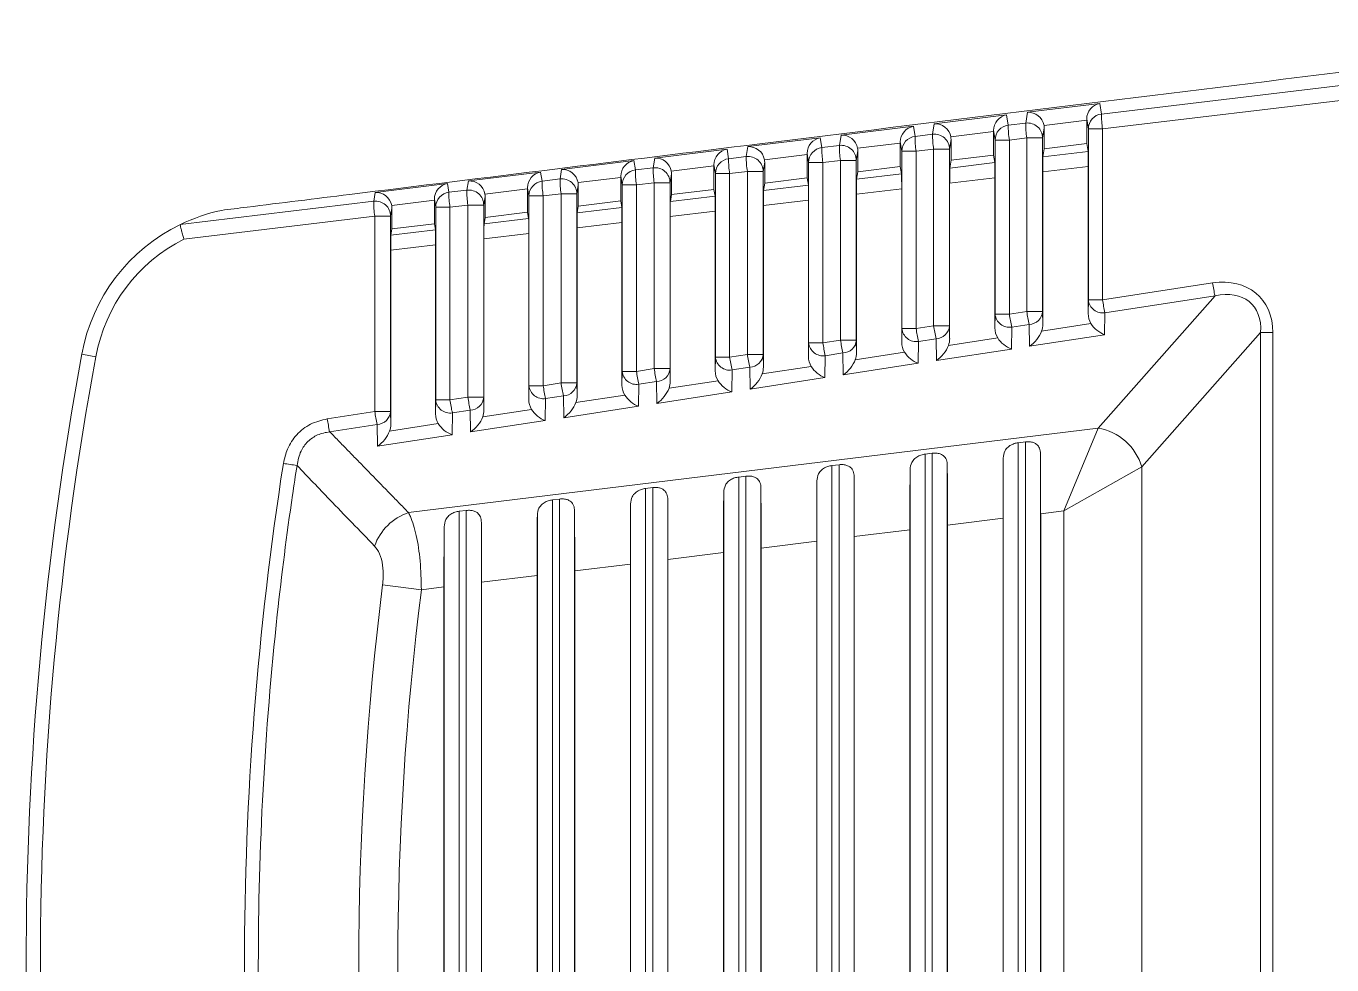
# Model space of a CAD drawing. Extents: x 12.1 to 108.7, y 1 to 80.4.
# Drawn here: x 97.668 to 98.537, y 32.47 to 33.095 of the extents above; entities that cross this region are included whole.
import ezdxf

# ---------------------------------------------------------------- set-up
doc = ezdxf.new("R2010")
doc.units = 0
doc.header["$MEASUREMENT"] = 0
doc.linetypes.add('SLD-Solid', pattern=[0])
doc.layers.add('OBJECT', color=7, linetype='CONTINUOUS')

msp = doc.modelspace()

# ---------------------------------------------------------------- linework, layer by layer
at = {"layer": 'OBJECT', "linetype": 'SLD-Solid', "lineweight": 15}
for p, q in [((98.50426, 33.05909), (98.79282, 33.09453)), ((98.79195, 33.08502), (98.38341, 33.036)), ((98.3841, 33.02608), (98.7929, 33.07514)), ((98.33415, 33.03712), (98.38223, 33.04303)), ((98.38223, 33.04303), (98.38341, 33.036)), ((98.27215, 33.02951), (98.32023, 33.03541)), ((98.32023, 33.03541), (98.32139, 33.02855)), ((98.32139, 33.02855), (98.33299, 33.02994)), ((98.33299, 33.02994), (98.33415, 33.03712)), ((98.37353, 33.0319), (98.34513, 33.02841)), ((98.37353, 33.0319), (98.37353, 33.0326)), ((98.37463, 33.02608), (98.37353, 33.0326)), ((98.37353, 33.0319), (98.37353, 33.01627)), ((98.20905, 33.01507), (98.21015, 33.0219)), ((98.21015, 33.0219), (98.25823, 33.0278)), ((98.25823, 33.0278), (98.25936, 33.02111)), ((98.25936, 33.02111), (98.27102, 33.02251)), ((98.27102, 33.02251), (98.27215, 33.02951)), ((98.31153, 33.02429), (98.28313, 33.0208)), ((98.31153, 33.02429), (98.31153, 33.02499)), ((98.3126, 33.01864), (98.31153, 33.02499)), ((98.31153, 33.02429), (98.31153, 33.00866)), ((98.34528, 33.02668), (98.34421, 33.02003)), ((98.34528, 33.0128), (98.34528, 33.02668)), ((98.3841, 33.02608), (98.37463, 33.02608)), ((98.37463, 32.91227), (98.37463, 33.02608)), ((98.3841, 33.02608), (98.3841, 32.91227)), ((98.08615, 33.00667), (98.13423, 33.01258)), ((98.13423, 33.01258), (98.1353, 33.00622)), ((98.14707, 33.00764), (98.14815, 33.01429)), ((98.14815, 33.01429), (98.19623, 33.02019)), ((98.19623, 33.02019), (98.19733, 33.01367)), ((98.19733, 33.01367), (98.20905, 33.01507)), ((98.24953, 33.01667), (98.22113, 33.01319)), ((98.24953, 33.01667), (98.24953, 33.01738)), ((98.25058, 33.0112), (98.24953, 33.01738)), ((98.24953, 33.01667), (98.24953, 33.00105)), ((98.27171, 33.0126), (98.26005, 33.0112)), ((98.28223, 33.0126), (98.27171, 33.0126)), ((98.27171, 32.89501), (98.27171, 33.0126)), ((98.28328, 33.01907), (98.28223, 33.0126)), ((98.28223, 33.0126), (98.28223, 32.89501)), ((98.28328, 33.00519), (98.28328, 33.01907)), ((98.32208, 33.01864), (98.3126, 33.01864)), ((98.3126, 32.90274), (98.3126, 33.01864)), ((98.33368, 33.02003), (98.32208, 33.01864)), ((98.32208, 33.01864), (98.32208, 32.90274)), ((98.34421, 33.02003), (98.33368, 33.02003)), ((98.33368, 32.90453), (98.33368, 33.02003)), ((98.34421, 33.02003), (98.34421, 32.90453)), ((98.34528, 33.0128), (98.34441, 33.00745)), ((98.37353, 33.01627), (98.34528, 33.0128)), ((98.37441, 33.01105), (98.37353, 33.01627)), ((98.02415, 32.99906), (98.07223, 33.00496)), ((98.07223, 33.00496), (98.07327, 32.99878)), ((98.0851, 33.0002), (98.08615, 33.00667)), ((98.1353, 33.00622), (98.14707, 33.00764)), ((98.15928, 33.00384), (98.15829, 32.99772)), ((98.18753, 33.00906), (98.15913, 33.00557)), ((98.15928, 32.98996), (98.15928, 33.00384)), ((98.18753, 33.00906), (98.18753, 33.00977)), ((98.18855, 33.00375), (98.18753, 33.00977)), ((98.18753, 33.00906), (98.18753, 32.99343)), ((98.20974, 33.00516), (98.19802, 33.00375)), ((98.22026, 33.00516), (98.20974, 33.00516)), ((98.20974, 32.8855), (98.20974, 33.00516)), ((98.22128, 33.01145), (98.22026, 33.00516)), ((98.22026, 33.00516), (98.22026, 32.8855)), ((98.22128, 32.99758), (98.22128, 33.01145)), ((98.26005, 33.0112), (98.25058, 33.0112)), ((98.25058, 32.89322), (98.25058, 33.0112)), ((98.26005, 33.0112), (98.26005, 32.89322)), ((98.28328, 33.00519), (98.28244, 33.00001)), ((98.31153, 33.00866), (98.28328, 33.00519)), ((98.31238, 33.00361), (98.31153, 33.00866)), ((98.34441, 33.00745), (98.37441, 33.01105)), ((97.96215, 32.99145), (98.01023, 32.99735)), ((98.01023, 32.99735), (98.01124, 32.99134)), ((98.02313, 32.99276), (98.02415, 32.99906)), ((98.07327, 32.99878), (98.0851, 33.0002)), ((98.09728, 32.99623), (98.09632, 32.99029)), ((98.12553, 33.00145), (98.09713, 32.99796)), ((98.09728, 32.98235), (98.09728, 32.99623)), ((98.12553, 33.00145), (98.12553, 33.00215)), ((98.12652, 32.99631), (98.12553, 33.00215)), ((98.12553, 33.00145), (98.12553, 32.98582)), ((98.13599, 32.99631), (98.12652, 32.99631)), ((98.12652, 32.87418), (98.12652, 32.99631)), ((98.14776, 32.99772), (98.13599, 32.99631)), ((98.13599, 32.99631), (98.13599, 32.87418)), ((98.15829, 32.99772), (98.14776, 32.99772)), ((98.14776, 32.87599), (98.14776, 32.99772)), ((98.15829, 32.99772), (98.15829, 32.87599)), ((98.19802, 33.00375), (98.18855, 33.00375)), ((98.18855, 32.8837), (98.18855, 33.00375)), ((98.19802, 33.00375), (98.19802, 32.8837)), ((98.22128, 32.99758), (98.22047, 32.99258)), ((98.22047, 32.99258), (98.25036, 32.99616)), ((98.24953, 33.00105), (98.22128, 32.99758)), ((98.25036, 32.99616), (98.24953, 33.00105)), ((98.28244, 33.00001), (98.31238, 33.00361)), ((98.3745, 33.00106), (98.34433, 32.99745)), ((98.34433, 32.99745), (98.34433, 32.89606)), ((98.3745, 32.90315), (98.3745, 33.00106)), ((97.90015, 32.98384), (97.94823, 32.98974)), ((97.94823, 32.98974), (97.94921, 32.98389)), ((97.96116, 32.98533), (97.96215, 32.99145)), ((98.00153, 32.98622), (98.00153, 32.98693)), ((98.00246, 32.98142), (98.00153, 32.98693)), ((98.01124, 32.99134), (98.02313, 32.99276)), ((98.03528, 32.98861), (98.03435, 32.98285)), ((98.06353, 32.99383), (98.03513, 32.99035)), ((98.03528, 32.97474), (98.03528, 32.98861)), ((98.06353, 32.99383), (98.06353, 32.99454)), ((98.06449, 32.98887), (98.06353, 32.99454)), ((98.06353, 32.99383), (98.06353, 32.97821)), ((98.07396, 32.98887), (98.06449, 32.98887)), ((98.06449, 32.86466), (98.06449, 32.98887)), ((98.08579, 32.99029), (98.07396, 32.98887)), ((98.07396, 32.98887), (98.07396, 32.86466)), ((98.09632, 32.99029), (98.08579, 32.99029)), ((98.08579, 32.86647), (98.08579, 32.99029)), ((98.09632, 32.99029), (98.09632, 32.86647)), ((98.15928, 32.98996), (98.1585, 32.98514)), ((98.1585, 32.98514), (98.18833, 32.98872)), ((98.18753, 32.99343), (98.15928, 32.98996)), ((98.18833, 32.98872), (98.18753, 32.99343)), ((98.31247, 32.99362), (98.28236, 32.99001)), ((98.28236, 32.99001), (98.28236, 32.88655)), ((98.31247, 32.89363), (98.31247, 32.99362)), ((97.89919, 32.97789), (97.7705, 32.96245)), ((97.89919, 32.97789), (97.90015, 32.98384)), ((97.93953, 32.97861), (97.91113, 32.97512)), ((97.93953, 32.97861), (97.93953, 32.97932)), ((97.94043, 32.97398), (97.93953, 32.97932)), ((97.93953, 32.97861), (97.93953, 32.96298)), ((97.94921, 32.98389), (97.96116, 32.98533)), ((97.97328, 32.981), (97.97238, 32.97541)), ((98.00153, 32.98622), (97.97313, 32.98273)), ((97.97328, 32.96713), (97.97328, 32.981)), ((98.00153, 32.98622), (98.00153, 32.9706)), ((98.01193, 32.98142), (98.00246, 32.98142)), ((98.00246, 32.85514), (98.00246, 32.98142)), ((98.02382, 32.98285), (98.01193, 32.98142)), ((98.01193, 32.98142), (98.01193, 32.85514)), ((98.03435, 32.98285), (98.02382, 32.98285)), ((98.02382, 32.85696), (98.02382, 32.98285)), ((98.03435, 32.98285), (98.03435, 32.85696)), ((98.06353, 32.97821), (98.03528, 32.97474)), ((98.06427, 32.97383), (98.06353, 32.97821)), ((98.09728, 32.98235), (98.09653, 32.9777)), ((98.09653, 32.9777), (98.1263, 32.98128)), ((98.12553, 32.98582), (98.09728, 32.98235)), ((98.1263, 32.98128), (98.12553, 32.98582)), ((98.18841, 32.97874), (98.15842, 32.97514)), ((98.18841, 32.87459), (98.18841, 32.97874)), ((98.25044, 32.98618), (98.22039, 32.98257)), ((98.22039, 32.98257), (98.22039, 32.87704)), ((98.25044, 32.88411), (98.25044, 32.98618)), ((97.91128, 32.97339), (97.9104, 32.96798)), ((97.91128, 32.95951), (97.91128, 32.97339)), ((97.9499, 32.97398), (97.94043, 32.97398)), ((97.94043, 32.84562), (97.94043, 32.97398)), ((97.96185, 32.97541), (97.9499, 32.97398)), ((97.9499, 32.97398), (97.9499, 32.84562)), ((97.97238, 32.97541), (97.96185, 32.97541)), ((97.96185, 32.84745), (97.96185, 32.97541)), ((97.97238, 32.97541), (97.97238, 32.84745)), ((98.00153, 32.9706), (97.97328, 32.96713)), ((98.00224, 32.96639), (98.00153, 32.9706)), ((98.03528, 32.97474), (98.03456, 32.97027)), ((98.03456, 32.97027), (98.06427, 32.97383)), ((98.12638, 32.97129), (98.09645, 32.9677)), ((98.12638, 32.86506), (98.12638, 32.97129)), ((98.15842, 32.97514), (98.15842, 32.86753)), ((97.77289, 32.95274), (97.89988, 32.96798)), ((97.89988, 32.83794), (97.89988, 32.96798)), ((97.9104, 32.96798), (97.89988, 32.96798)), ((97.9104, 32.96798), (97.9104, 32.83794)), ((97.93953, 32.96298), (97.91128, 32.95951)), ((97.94021, 32.95895), (97.93953, 32.96298)), ((97.97328, 32.96713), (97.97259, 32.96283)), ((97.97259, 32.96283), (98.00224, 32.96639)), ((98.06435, 32.96385), (98.03448, 32.96026)), ((98.06435, 32.85554), (98.06435, 32.96385)), ((98.09645, 32.9677), (98.09645, 32.85801)), ((97.91128, 32.95951), (97.91061, 32.9554)), ((97.91061, 32.9554), (97.94021, 32.95895)), ((98.00232, 32.95641), (97.9725, 32.95283)), ((97.9725, 32.95283), (97.9725, 32.83899)), ((98.00232, 32.84602), (98.00232, 32.95641)), ((98.03448, 32.96026), (98.03448, 32.8485)), ((97.9403, 32.94896), (97.91053, 32.94539)), ((97.91053, 32.94539), (97.91053, 32.82948)), ((97.9403, 32.8365), (97.9403, 32.94896)), ((98.45732, 32.9235), (98.3841, 32.91227)), ((98.3745, 32.90315), (98.37463, 32.91227)), ((98.3841, 32.91227), (98.37463, 32.91227)), ((98.4589, 32.91491), (98.38108, 32.82695)), ((98.38569, 32.90367), (98.4589, 32.91491)), ((98.31247, 32.89363), (98.3126, 32.90274)), ((98.3126, 32.90274), (98.32208, 32.90274)), ((98.32208, 32.90274), (98.33368, 32.90453)), ((98.33368, 32.90453), (98.34421, 32.90453)), ((98.34421, 32.90453), (98.34433, 32.89606)), ((98.38569, 32.90367), (98.38547, 32.88907)), ((98.25044, 32.88411), (98.25058, 32.89322)), ((98.25058, 32.89322), (98.26005, 32.89322)), ((98.26005, 32.89322), (98.27171, 32.89501)), ((98.27171, 32.89501), (98.28223, 32.89501)), ((98.28223, 32.89501), (98.28236, 32.88655)), ((98.32366, 32.89415), (98.32344, 32.87955)), ((98.33526, 32.89593), (98.32366, 32.89415)), ((98.33548, 32.8814), (98.33526, 32.89593)), ((98.34352, 32.89147), (98.37634, 32.89651)), ((98.18841, 32.87459), (98.18855, 32.8837)), ((98.18855, 32.8837), (98.19802, 32.8837)), ((98.19802, 32.8837), (98.20974, 32.8855)), ((98.20974, 32.8855), (98.22026, 32.8855)), ((98.22026, 32.8855), (98.22039, 32.87704)), ((98.26163, 32.88463), (98.26141, 32.87003)), ((98.27329, 32.88642), (98.26163, 32.88463)), ((98.27351, 32.87189), (98.27329, 32.88642)), ((98.28155, 32.88196), (98.31432, 32.88699)), ((98.38547, 32.88907), (98.33548, 32.8814)), ((98.41023, 32.80116), (98.48927, 32.8905)), ((98.49741, 32.8905), (98.48927, 32.8905)), ((98.48927, 32.04857), (98.48927, 32.8905)), ((98.49741, 32.8905), (98.49741, 32.04857)), ((98.12638, 32.86506), (98.12652, 32.87418)), ((98.12652, 32.87418), (98.13599, 32.87418)), ((98.13599, 32.87418), (98.14776, 32.87599)), ((98.14776, 32.87599), (98.15829, 32.87599)), ((98.15829, 32.87599), (98.15842, 32.86753)), ((98.1996, 32.87511), (98.19938, 32.86051)), ((98.21132, 32.8769), (98.1996, 32.87511)), ((98.21154, 32.86238), (98.21132, 32.8769)), ((98.21958, 32.87245), (98.25229, 32.87747)), ((98.32344, 32.87955), (98.27351, 32.87189)), ((98.07396, 32.86466), (98.08579, 32.86647)), ((98.08579, 32.86647), (98.09632, 32.86647)), ((98.09632, 32.86647), (98.09645, 32.85801)), ((98.13757, 32.86558), (98.13735, 32.85099)), ((98.14935, 32.86739), (98.13757, 32.86558)), ((98.14956, 32.85286), (98.14935, 32.86739)), ((98.1576, 32.86294), (98.19026, 32.86795)), ((98.26141, 32.87003), (98.21154, 32.86238)), ((98.01193, 32.85514), (98.02382, 32.85696)), ((98.02382, 32.85696), (98.03435, 32.85696)), ((98.03435, 32.85696), (98.03448, 32.8485)), ((98.06435, 32.85554), (98.06449, 32.86466)), ((98.06449, 32.86466), (98.07396, 32.86466)), ((98.08738, 32.85788), (98.07554, 32.85606)), ((98.08759, 32.84335), (98.08738, 32.85788)), ((98.09563, 32.85342), (98.12823, 32.85843)), ((98.19938, 32.86051), (98.14956, 32.85286)), ((97.9499, 32.84562), (97.96185, 32.84745)), ((97.96185, 32.84745), (97.97238, 32.84745)), ((97.97238, 32.84745), (97.9725, 32.83899)), ((98.00232, 32.84602), (98.00246, 32.85514)), ((98.00246, 32.85514), (98.01193, 32.85514)), ((98.0254, 32.84837), (98.01352, 32.84654)), ((98.02562, 32.83384), (98.0254, 32.84837)), ((98.03366, 32.84391), (98.0662, 32.84891)), ((98.07554, 32.85606), (98.07533, 32.84147)), ((98.13735, 32.85099), (98.08759, 32.84335)), ((97.9403, 32.8365), (97.94043, 32.84562)), ((97.94043, 32.84562), (97.9499, 32.84562)), ((97.96343, 32.83885), (97.95149, 32.83702)), ((97.96365, 32.82433), (97.96343, 32.83885)), ((97.97169, 32.8344), (98.00417, 32.83938)), ((98.01352, 32.84654), (98.0133, 32.83195)), ((98.07533, 32.84147), (98.02562, 32.83384)), ((97.89988, 32.83794), (97.86828, 32.83309)), ((97.9104, 32.83794), (97.89988, 32.83794)), ((97.9104, 32.83794), (97.91053, 32.82948)), ((97.95149, 32.83702), (97.95127, 32.82242)), ((98.0133, 32.83195), (97.96365, 32.82433)), ((97.86986, 32.82449), (97.90146, 32.82934)), ((97.90168, 32.81481), (97.90146, 32.82934)), ((97.95127, 32.82242), (97.90168, 32.81481)), ((97.90972, 32.82489), (97.94214, 32.82986)), ((98.38108, 32.82695), (97.92233, 32.77062)), ((98.38108, 32.82695), (98.35827, 32.77179)), ((98.33278, 32.81776), (98.32804, 32.81718)), ((98.32804, 32.81718), (98.32804, 32.12189)), ((98.33278, 32.12131), (98.33278, 32.81776)), ((98.27078, 32.81015), (98.26604, 32.80957)), ((98.26604, 32.80957), (98.26604, 32.1295)), ((98.27078, 32.12892), (98.27078, 32.81015)), ((98.31804, 32.13214), (98.31804, 32.80694)), ((98.34278, 32.80997), (98.34278, 32.1291)), ((98.20878, 32.80254), (98.20404, 32.80196)), ((98.20404, 32.80196), (98.20404, 32.13712)), ((98.20878, 32.13653), (98.20878, 32.80254)), ((98.25604, 32.13975), (98.25604, 32.79932)), ((98.28078, 32.80236), (98.28078, 32.13671)), ((98.35827, 32.77179), (98.41023, 32.80116)), ((98.41023, 32.80116), (98.41023, 32.13791)), ((98.08478, 32.78731), (98.08004, 32.78673)), ((98.08004, 32.78673), (98.08004, 32.15234)), ((98.08478, 32.15176), (98.08478, 32.78731)), ((98.14678, 32.79492), (98.14204, 32.79434)), ((98.14204, 32.79434), (98.14204, 32.14473)), ((98.14678, 32.14415), (98.14678, 32.79492)), ((98.15678, 32.78714), (98.15678, 32.15194)), ((98.19404, 32.14736), (98.19404, 32.79171)), ((98.21878, 32.79475), (98.21878, 32.14432)), ((98.02278, 32.7797), (98.01804, 32.77912)), ((98.01804, 32.77912), (98.01804, 32.15995)), ((98.02278, 32.15937), (98.02278, 32.7797)), ((98.09478, 32.77952), (98.09478, 32.15955)), ((98.13204, 32.15497), (98.13204, 32.7841)), ((97.96078, 32.77209), (97.95604, 32.7715)), ((97.95604, 32.7715), (97.95604, 32.16757)), ((97.96078, 32.16699), (97.96078, 32.77209)), ((98.03278, 32.77191), (98.03278, 32.16716)), ((98.07004, 32.16259), (98.07004, 32.77649)), ((98.34291, 32.76991), (98.35827, 32.77179)), ((98.34291, 32.16917), (98.34291, 32.76991)), ((98.35827, 32.16728), (98.35827, 32.77179)), ((97.94604, 32.17781), (97.94604, 32.76126)), ((97.97078, 32.7643), (97.97078, 32.17477)), ((98.00804, 32.1702), (98.00804, 32.76887)), ((98.28091, 32.76229), (98.31791, 32.76684)), ((98.28091, 32.17678), (98.28091, 32.76229)), ((98.31791, 32.76684), (98.31791, 32.17224)), ((98.21891, 32.75468), (98.25591, 32.75922)), ((98.21891, 32.18439), (98.21891, 32.75468)), ((98.25591, 32.75922), (98.25591, 32.17985)), ((98.09491, 32.73946), (98.13191, 32.744)), ((98.13191, 32.744), (98.13191, 32.19507)), ((98.15691, 32.74707), (98.19391, 32.75161)), ((98.15691, 32.192), (98.15691, 32.74707)), ((98.19391, 32.75161), (98.19391, 32.18746)), ((98.03291, 32.73184), (98.06991, 32.73639)), ((98.06991, 32.73639), (98.06991, 32.20269)), ((98.09491, 32.19962), (98.09491, 32.73946)), ((97.97091, 32.72423), (98.00791, 32.72877)), ((98.00791, 32.72877), (98.00791, 32.2103)), ((98.03291, 32.20723), (98.03291, 32.73184)), ((97.90509, 32.72255), (97.93087, 32.71931)), ((97.93087, 32.71931), (97.94591, 32.72116)), ((97.94591, 32.72116), (97.94591, 32.21791)), ((97.97091, 32.21484), (97.97091, 32.72423))]:
    msp.add_line(p, q, dxfattribs=at)
for centre, radius, start, end in [((98.38669, 33.0287), 0.05372, 178.67402, 189.28719), ((98.33421, 33.02002), 0.01, 0.0777, 96.98989), ((98.38463, 33.02607), 0.01, 96.97559, 179.93806), ((98.43712, 33.03475), 0.05372, 178.67402, 189.28719), ((98.32472, 33.02127), 0.05372, 178.67402, 189.28719), ((98.27223, 33.01258), 0.01, 0.0777, 96.98989), ((98.3226, 33.01863), 0.01, 96.97559, 179.93806), ((98.37509, 33.02731), 0.05372, 178.67402, 189.28719), ((98.19854, 33.00374), 0.01, 96.97559, 179.93806), ((98.25103, 33.01242), 0.05372, 178.67402, 189.28719), ((98.26275, 33.01383), 0.05372, 178.67402, 189.28719), ((98.21026, 33.00515), 0.01, 0.0777, 96.98989), ((98.26057, 33.01119), 0.01, 96.97559, 179.93806), ((98.31306, 33.01987), 0.05372, 178.67402, 189.28719), ((98.13651, 32.9963), 0.01, 96.97559, 179.93806), ((98.189, 33.00498), 0.05372, 178.67402, 189.28719), ((98.20078, 33.00639), 0.05372, 178.67402, 189.28719), ((98.14829, 32.99771), 0.01, 0.0777, 96.98989), ((98.07449, 32.98886), 0.01, 96.97559, 179.93806), ((98.12697, 32.99754), 0.05372, 178.67402, 189.28719), ((98.1388, 32.99896), 0.05372, 178.67402, 189.28719), ((98.08632, 32.99027), 0.01, 0.0777, 96.98989), ((98.01246, 32.98141), 0.01, 96.97559, 179.93806), ((98.06494, 32.99009), 0.05372, 178.67402, 189.28719), ((98.07683, 32.99152), 0.05372, 178.67402, 189.28719), ((98.02435, 32.98284), 0.01, 0.0777, 96.98989), ((97.95289, 32.97665), 0.05372, 178.67402, 189.28719), ((97.90041, 32.96796), 0.01, 0.0777, 96.98989), ((97.95043, 32.97397), 0.01, 96.97559, 179.93806), ((98.00292, 32.98265), 0.05372, 178.67402, 189.28719), ((98.01486, 32.98408), 0.05372, 178.67402, 189.28719), ((97.96238, 32.9754), 0.01, 0.0777, 96.98989), ((97.82299, 32.85454), 0.12, 102.10705, 115.92184), ((97.82299, 32.85454), 0.12, 115.92184, 169.58626), ((97.82246, 32.85454), 0.11, 116.78627, 169.58626), ((98.56965, 32.93974), 0.1135, 188.22632, 192.63949), ((98.38419, 32.91315), 0.0096, 185.31376, 278.95346), ((98.49644, 32.92851), 0.1135, 188.22632, 192.63949), ((98.32216, 32.90363), 0.0096, 185.31376, 278.95346), ((98.43441, 32.91898), 0.1135, 188.22632, 192.63949), ((98.44601, 32.92077), 0.1135, 188.22632, 192.63949), ((98.33495, 32.9052), 0.00928, 271.91625, 355.80725), ((98.26014, 32.89411), 0.0096, 185.31376, 278.95346), ((98.37238, 32.90946), 0.1135, 188.22632, 192.63949), ((98.38404, 32.91125), 0.1135, 188.22632, 192.63949), ((98.27298, 32.89569), 0.00928, 271.91625, 355.80725), ((98.19811, 32.88459), 0.0096, 185.31376, 278.95346), ((98.31035, 32.89994), 0.1135, 188.22632, 192.63949), ((98.32207, 32.90174), 0.1135, 188.22632, 192.63949), ((98.21101, 32.88618), 0.00928, 271.91625, 355.80725), ((99.91791, 32.46954), 2.25, 169.58626, 190.41374), ((99.91738, 32.46954), 2.24, 169.58626, 190.41374), ((97.7561, 33.11467), 0.24386, 257.89635, 260.12429), ((98.13608, 32.87507), 0.0096, 185.31376, 278.95346), ((98.24832, 32.89042), 0.1135, 188.22632, 192.63949), ((98.2601, 32.89223), 0.1135, 188.22632, 192.63949), ((98.14904, 32.87667), 0.00928, 271.91625, 355.80725), ((98.19813, 32.88271), 0.1135, 188.22632, 192.63949), ((98.08706, 32.86715), 0.00928, 271.91625, 355.80725), ((98.13615, 32.8732), 0.1135, 188.22632, 192.63949), ((98.02509, 32.85764), 0.00928, 271.91625, 355.80725), ((98.07405, 32.86555), 0.0096, 185.31376, 278.95346), ((98.1863, 32.8809), 0.1135, 188.22632, 192.63949), ((98.07418, 32.86369), 0.1135, 188.22632, 192.63949), ((97.96312, 32.84813), 0.00928, 271.91625, 355.80725), ((98.01202, 32.85603), 0.0096, 185.31376, 278.95346), ((98.12427, 32.87138), 0.1135, 188.22632, 192.63949), ((97.94999, 32.84651), 0.0096, 185.31376, 278.95346), ((98.06224, 32.86186), 0.1135, 188.22632, 192.63949), ((97.98061, 32.84933), 0.1135, 188.22632, 192.63949), ((98.01221, 32.85418), 0.1135, 188.22632, 192.63949), ((97.90115, 32.83862), 0.00928, 271.91625, 355.80725), ((98.37446, 32.7901), 0.03744, 17.18401, 79.81599), ((97.95548, 33.54207), 0.74779, 261.04415, 261.74763), ((97.93373, 32.73647), 0.036, 108.4601, 160.67306), ((99.91791, 32.46954), 2.02866, 172.8353, 187.1647), ((99.91791, 32.46954), 2.00268, 172.8353, 187.1647)]:
    msp.add_arc(centre, radius, start, end, dxfattribs=at)
for centre, major_axis, ratio, start_param, end_param in [((98.38345, 33.03312), (0.00613, 0.00821), 0.948914, 0.789132, 2.237468), ((98.32145, 33.0255), (0.00613, 0.00821), 0.948914, 0.789132, 2.237468), ((98.33537, 33.02721), (-0.00707, 0.00734), 0.946913, 4.094356, 5.612792), ((98.21137, 33.01199), (-0.00707, 0.00734), 0.946913, 4.094356, 5.612792), ((98.25945, 33.01789), (0.00613, 0.00821), 0.948914, 0.789132, 2.237468), ((98.27337, 33.0196), (-0.00707, 0.00734), 0.946913, 4.094356, 5.612792), ((98.33528, 33.02667), (0.0016, 0.00989), 0.998514, 4.873219, 5.047119), ((98.13545, 33.00266), (0.00613, 0.00821), 0.948914, 0.789132, 2.237468), ((98.14937, 33.00437), (-0.00707, 0.00734), 0.946913, 4.094356, 5.612792), ((98.19745, 33.01028), (0.00613, 0.00821), 0.948914, 0.789132, 2.237468), ((98.21128, 33.01145), (0.0016, 0.00989), 0.998514, 4.873219, 5.047119), ((98.27328, 33.01906), (0.0016, 0.00989), 0.998514, 4.873219, 5.047119), ((98.07345, 32.99505), (0.00613, 0.00821), 0.948914, 0.789132, 2.237468), ((98.08737, 32.99676), (-0.00707, 0.00734), 0.946913, 4.094356, 5.612792), ((98.14928, 33.00384), (0.0016, 0.00989), 0.998514, 4.873219, 5.047119), ((98.34442, 32.99739), (0, 0.01007), 0.008673, 0.053472, 1.565554), ((98.37441, 33.00099), (0, 0.01007), 0.00868, 4.719713, 6.231796), ((98.01145, 32.98744), (0.00613, 0.00821), 0.948914, 0.789132, 2.237468), ((98.02537, 32.98915), (-0.00707, 0.00734), 0.946913, 4.094356, 5.612792), ((98.08728, 32.99622), (0.0016, 0.00989), 0.998514, 4.873219, 5.047119), ((98.25035, 32.9861), (0, 0.01007), 0.00868, 4.719713, 6.231796), ((98.28245, 32.98996), (0, 0.01007), 0.008673, 0.053472, 1.565554), ((98.31238, 32.99355), (0, 0.01007), 0.00868, 4.719713, 6.231796), ((97.94945, 32.97983), (0.00613, 0.00821), 0.948914, 0.789132, 2.237468), ((97.96337, 32.98154), (-0.00707, 0.00734), 0.946913, 4.094356, 5.612792), ((98.02528, 32.98861), (0.0016, 0.00989), 0.998514, 4.873219, 5.047119), ((98.18832, 32.97866), (0, 0.01007), 0.00868, 4.719713, 6.231796), ((98.22048, 32.98252), (0, 0.01007), 0.008673, 0.053472, 1.565554), ((97.90137, 32.97392), (-0.00707, 0.00734), 0.946913, 4.094356, 5.612792), ((97.96328, 32.981), (0.0016, 0.00989), 0.998514, 4.873219, 5.047119), ((98.12629, 32.97122), (0, 0.01007), 0.00868, 4.719713, 6.231796), ((98.15851, 32.97508), (0, 0.01007), 0.008673, 0.053472, 1.565554), ((97.90128, 32.97338), (0.0016, 0.00989), 0.998514, 4.873219, 5.047119), ((98.03456, 32.96021), (0, 0.01007), 0.008673, 0.053472, 1.565554), ((98.06427, 32.96378), (0, 0.01007), 0.00868, 4.719713, 6.231796), ((98.09653, 32.96765), (0, 0.01007), 0.008673, 0.053472, 1.565554), ((97.97259, 32.95277), (0, 0.01007), 0.008673, 0.053472, 1.565554), ((98.00224, 32.95633), (0, 0.01007), 0.00868, 4.719713, 6.231796), ((97.91062, 32.94534), (0, 0.01007), 0.008673, 0.053472, 1.565554), ((97.94021, 32.94889), (0, 0.01007), 0.00868, 4.719713, 6.231796), ((98.44977, 32.87581), (0.03792, 0.03951), 0.729911, 5.63306, 7.044586), ((98.45029, 32.87581), (0.03241, 0.03434), 0.634863, 5.627906, 7.039432), ((98.3845, 32.90351), (0.0012, 0.01153), 0.861198, 1.691488, 2.30922), ((98.32247, 32.89399), (0.0012, 0.01153), 0.861198, 1.691488, 2.30922), ((98.33442, 32.89), (0.00828, 0.00979), 0.557988, 4.235556, 5.289967), ((98.33434, 32.89581), (0.00087, 0.01154), 0.862782, 4.392937, 4.799198), ((98.38441, 32.89767), (0.00883, -0.00769), 0.591833, 4.240523, 5.294934), ((98.26044, 32.88447), (0.0012, 0.01153), 0.861198, 1.691488, 2.30922), ((98.27237, 32.8863), (0.00087, 0.01154), 0.862782, 4.392937, 4.799198), ((98.32238, 32.88815), (0.00883, -0.00769), 0.591833, 4.240523, 5.294934), ((98.19842, 32.87494), (0.0012, 0.01153), 0.861198, 1.691488, 2.30922), ((98.21039, 32.87678), (0.00087, 0.01154), 0.862782, 4.392937, 4.799198), ((98.26036, 32.87863), (0.00883, -0.00769), 0.591833, 4.240523, 5.294934), ((98.27245, 32.88048), (0.00828, 0.00979), 0.557988, 4.235556, 5.289967), ((98.13639, 32.86542), (0.0012, 0.01153), 0.861198, 1.691488, 2.30922), ((98.14842, 32.86727), (0.00087, 0.01154), 0.862782, 4.392937, 4.799198), ((98.19833, 32.86911), (0.00883, -0.00769), 0.591833, 4.240523, 5.294934), ((98.21048, 32.87097), (0.00828, 0.00979), 0.557988, 4.235556, 5.289967), ((98.08645, 32.85776), (0.00087, 0.01154), 0.862782, 4.392937, 4.799198), ((98.1363, 32.85958), (0.00883, -0.00769), 0.591833, 4.240523, 5.294934), ((98.14851, 32.86146), (0.00828, 0.00979), 0.557988, 4.235556, 5.289967), ((98.02448, 32.84824), (0.00087, 0.01154), 0.862782, 4.392937, 4.799198), ((98.07436, 32.8559), (0.0012, 0.01153), 0.861198, 1.691488, 2.30922), ((98.07427, 32.85006), (0.00883, -0.00769), 0.591833, 4.240523, 5.294934), ((98.08654, 32.85195), (0.00828, 0.00979), 0.557988, 4.235556, 5.289967), ((97.96251, 32.83873), (0.00087, 0.01154), 0.862782, 4.392937, 4.799198), ((98.01233, 32.84638), (0.0012, 0.01153), 0.861198, 1.691488, 2.30922), ((98.01224, 32.84054), (0.00883, -0.00769), 0.591833, 4.240523, 5.294934), ((98.02457, 32.84243), (0.00828, 0.00979), 0.557988, 4.235556, 5.289967), ((97.9503, 32.83686), (0.0012, 0.01153), 0.861198, 1.691488, 2.30922), ((97.9626, 32.83292), (0.00828, 0.00979), 0.557988, 4.235556, 5.289967), ((97.90062, 32.82341), (0.00828, 0.00979), 0.557988, 4.235556, 5.289967), ((97.90054, 32.82922), (0.00087, 0.01154), 0.862782, 4.392937, 4.799198), ((97.95021, 32.83102), (0.00883, -0.00769), 0.591833, 4.240523, 5.294934), ((98.31843, 32.7669), (0, 0.06045), 0.008662, 0.84693, 1.57186), ((98.34238, 32.76984), (0, 0.06045), 0.008662, 4.713453, 5.438383), ((99.98354, 32.46954), (2.17033, 0), 0.999535, 2.987078, 3.296107), ((98.25643, 32.75929), (0, 0.06045), 0.008662, 0.84693, 1.57186), ((98.28038, 32.76223), (0, 0.06045), 0.008662, 4.713453, 5.438383), ((98.15638, 32.747), (0, 0.06045), 0.008662, 4.713453, 5.438383), ((98.19443, 32.75168), (0, 0.06045), 0.008662, 0.84693, 1.57186), ((98.21838, 32.75462), (0, 0.06045), 0.008662, 4.713453, 5.438383), ((98.09438, 32.73939), (0, 0.06045), 0.008662, 4.713453, 5.438383), ((98.13243, 32.74406), (0, 0.06045), 0.008662, 0.84693, 1.57186), ((98.03238, 32.73178), (0, 0.06045), 0.008662, 4.713453, 5.438383), ((98.07043, 32.73645), (0, 0.06045), 0.008662, 0.84693, 1.57186), ((97.94643, 32.72122), (0, 0.06045), 0.008662, 0.84693, 1.57186), ((97.97038, 32.72417), (0, 0.06045), 0.008662, 4.713453, 5.438383), ((98.00843, 32.72884), (0, 0.06045), 0.008662, 0.84693, 1.57186)]:
    msp.add_ellipse(centre, major_axis=major_axis, ratio=ratio, start_param=start_param, end_param=end_param, dxfattribs=at)
for points, knots in [([(97.79782, 32.97187), (97.80351, 32.97258), (97.83194, 32.9761), (97.95134, 32.99087), (98.18111, 33.0193), (98.38818, 33.0448), (98.50426, 33.05909)], [0, 0, 0, 0, 0.024148, 0.120739, 0.507103, 1, 1, 1, 1]), ([(97.7705, 32.96245), (97.77049, 32.96228), (97.77048, 32.96194), (97.77086, 32.96013), (97.7715, 32.95758), (97.77221, 32.95502), (97.7727, 32.95338), (97.77287, 32.95281), (97.77289, 32.95274)], [0, 0, 0, 0, 0.219281, 0.438507, 0.659241, 0.882986, 0.98583, 1, 1, 1, 1]), ([(97.86828, 32.83309), (97.86447, 32.83215), (97.85684, 32.83027), (97.84758, 32.8229), (97.8414, 32.81358), (97.83981, 32.80665), (97.83907, 32.8034)], [0, 0, 0, 0, 0.261879, 0.524407, 0.77642, 1, 1, 1, 1]), ([(97.84815, 32.80202), (97.84879, 32.80533), (97.84992, 32.8112), (97.8551, 32.81821), (97.86178, 32.82292), (97.86711, 32.82396), (97.86986, 32.82449)], [0, 0, 0, 0, 0.295336, 0.524717, 0.75446, 1, 1, 1, 1]), ([(98.31804, 32.80694), (98.31823, 32.80856), (98.31854, 32.81127), (98.32092, 32.81425), (98.32364, 32.81602), (98.32613, 32.81689), (98.32759, 32.81711), (98.32804, 32.81718)], [0, 0, 0, 0, 0.345936, 0.577481, 0.767317, 0.928004, 1, 1, 1, 1]), ([(98.33278, 32.81776), (98.33369, 32.81782), (98.33552, 32.81794), (98.33803, 32.8174), (98.34028, 32.81625), (98.34214, 32.81409), (98.34273, 32.81177), (98.34277, 32.81023), (98.34278, 32.80997)], [0, 0, 0, 0, 0.150357, 0.300705, 0.45223, 0.658977, 0.942857, 1, 1, 1, 1]), ([(98.25604, 32.79932), (98.25623, 32.80095), (98.25654, 32.80365), (98.25892, 32.80664), (98.26164, 32.80841), (98.26413, 32.80928), (98.26559, 32.8095), (98.26604, 32.80957)], [0, 0, 0, 0, 0.345936, 0.577481, 0.767317, 0.928004, 1, 1, 1, 1]), ([(98.27078, 32.81015), (98.27169, 32.81021), (98.27352, 32.81033), (98.27603, 32.80979), (98.27828, 32.80864), (98.28014, 32.80648), (98.28073, 32.80416), (98.28077, 32.80262), (98.28078, 32.80236)], [0, 0, 0, 0, 0.1503569, 0.3007051, 0.4522297, 0.6589771, 0.9428575, 1, 1, 1, 1]), ([(97.84815, 32.80202), (97.84714, 32.79543), (97.8421, 32.76248), (97.82812, 32.65212), (97.82202, 32.54076), (97.82256, 32.42953), (97.82528, 32.31826), (97.83838, 32.21441), (97.84815, 32.13705)], [0, 0, 0, 0, 0.029968, 0.149857, 0.5, 0.529967, 0.649857, 1, 1, 1, 1]), ([(97.84815, 32.80202), (97.85537, 32.79445), (97.87246, 32.77654), (97.88977, 32.75869), (97.89976, 32.74839)], [0, 0, 0, 0, 0.4226627, 1, 1, 1, 1]), ([(98.19404, 32.79171), (98.19423, 32.79333), (98.19454, 32.79604), (98.19692, 32.79903), (98.19964, 32.8008), (98.20213, 32.80166), (98.20359, 32.80189), (98.20404, 32.80196)], [0, 0, 0, 0, 0.345936, 0.577481, 0.767317, 0.928004, 1, 1, 1, 1]), ([(98.20878, 32.80254), (98.20969, 32.8026), (98.21152, 32.80272), (98.21403, 32.80218), (98.21628, 32.80102), (98.21814, 32.79886), (98.21873, 32.79654), (98.21877, 32.79501), (98.21878, 32.79475)], [0, 0, 0, 0, 0.150357, 0.300705, 0.45223, 0.658977, 0.942857, 1, 1, 1, 1]), ([(98.07004, 32.77649), (98.07023, 32.77811), (98.07054, 32.78082), (98.07292, 32.7838), (98.07564, 32.78557), (98.07813, 32.78644), (98.07959, 32.78666), (98.08004, 32.78673)], [0, 0, 0, 0, 0.3459358, 0.5774807, 0.767317, 0.928004, 1, 1, 1, 1]), ([(98.08478, 32.78731), (98.08569, 32.78737), (98.08752, 32.78749), (98.09003, 32.78695), (98.09228, 32.7858), (98.09414, 32.78364), (98.09473, 32.78132), (98.09477, 32.77978), (98.09478, 32.77952)], [0, 0, 0, 0, 0.150357, 0.300705, 0.45223, 0.658977, 0.942857, 1, 1, 1, 1]), ([(98.13204, 32.7841), (98.13223, 32.78572), (98.13254, 32.78843), (98.13492, 32.79142), (98.13764, 32.79319), (98.14013, 32.79405), (98.14159, 32.79427), (98.14204, 32.79434)], [0, 0, 0, 0, 0.345936, 0.577481, 0.767317, 0.928004, 1, 1, 1, 1]), ([(98.14678, 32.79492), (98.14769, 32.79498), (98.14952, 32.7951), (98.15203, 32.79457), (98.15428, 32.79341), (98.15614, 32.79125), (98.15673, 32.78893), (98.15677, 32.78739), (98.15678, 32.78714)], [0, 0, 0, 0, 0.1503569, 0.3007051, 0.4522297, 0.6589771, 0.9428575, 1, 1, 1, 1]), ([(98.00804, 32.76887), (98.00823, 32.7705), (98.00854, 32.7732), (98.01092, 32.77619), (98.01364, 32.77796), (98.01613, 32.77883), (98.01759, 32.77905), (98.01804, 32.77912)], [0, 0, 0, 0, 0.345936, 0.577481, 0.767317, 0.928004, 1, 1, 1, 1]), ([(98.02278, 32.7797), (98.02369, 32.77976), (98.02552, 32.77988), (98.02803, 32.77934), (98.03028, 32.77819), (98.03214, 32.77603), (98.03273, 32.77371), (98.03277, 32.77217), (98.03278, 32.77191)], [0, 0, 0, 0, 0.1503569, 0.3007051, 0.4522297, 0.6589771, 0.9428575, 1, 1, 1, 1]), ([(97.93087, 32.71931), (97.93071, 32.72579), (97.93041, 32.73875), (97.92772, 32.75592), (97.9247, 32.76588), (97.92274, 32.76981), (97.92233, 32.77062)], [0, 0, 0, 0, 0.307398, 0.614924, 0.920647, 1, 1, 1, 1]), ([(97.94604, 32.76126), (97.94623, 32.76288), (97.94654, 32.76559), (97.94892, 32.76858), (97.95164, 32.77035), (97.95413, 32.77121), (97.95559, 32.77144), (97.95604, 32.7715)], [0, 0, 0, 0, 0.345936, 0.577481, 0.767317, 0.928004, 1, 1, 1, 1]), ([(97.96078, 32.77209), (97.96169, 32.77215), (97.96352, 32.77227), (97.96603, 32.77173), (97.96828, 32.77057), (97.97014, 32.76841), (97.97073, 32.76609), (97.97077, 32.76456), (97.97078, 32.7643)], [0, 0, 0, 0, 0.150357, 0.300705, 0.45223, 0.658977, 0.942857, 1, 1, 1, 1]), ([(97.89976, 32.74839), (97.90096, 32.74682), (97.90336, 32.74368), (97.90531, 32.73605), (97.9057, 32.72863), (97.90525, 32.72414), (97.90509, 32.72255)], [0, 0, 0, 0, 0.288932, 0.578767, 0.851943, 1, 1, 1, 1])]:
    msp.add_open_spline(points, degree=3, knots=knots, dxfattribs=at)
for points in [[(97.7705, 32.96245), (97.77053, 32.96247)], [(97.92233, 32.77062), (97.86986, 32.82449)]]:
    msp.add_open_spline(points, degree=1, dxfattribs=at)

doc.saveas('drawing.dxf')
